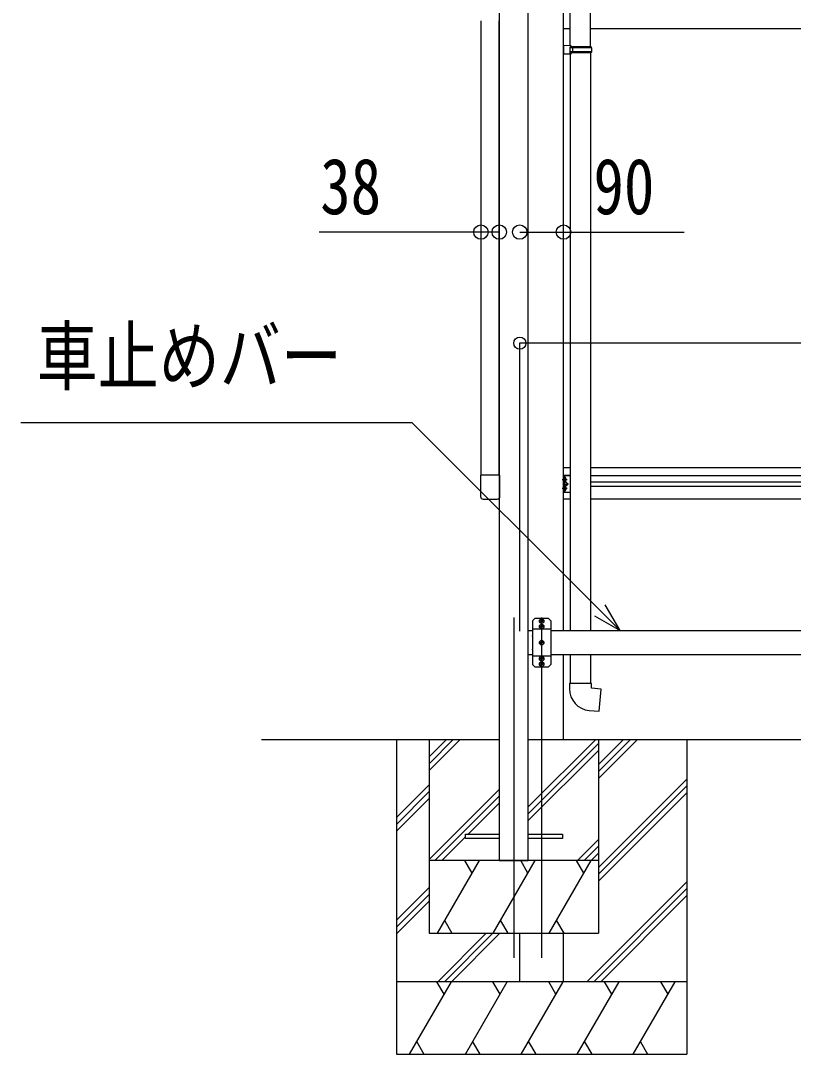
# Model space of a CAD drawing. Units: millimetres, scale not verified. Extents: x -14718 to 14718, y -10395 to 10395.
# Drawn here: x -6928 to -5332, y -5544 to -3409 of the extents above; entities that cross this region are included whole.
import ezdxf
from ezdxf.enums import TextEntityAlignment as Align

# ---------------------------------------------------------------- set-up
doc = ezdxf.new("R2010")
doc.units = ezdxf.units.MM
doc.header["$LTSCALE"] = 40
for name, color, linetype in [('0-3_YKK_12', 2, 'Continuous'), ('0-4_YKK_13', 4, 'Continuous'), ('0-5_YKK_A1', 4, 'Continuous'), ('0-6_YKK_D', 6, 'Continuous')]:
    doc.layers.add(name, color=color, linetype=linetype)
doc.styles.add('ＭＳ ゴシック', font='')
doc.styles.get('ＭＳ ゴシック').set_extended_font_data('MS Gothic')

msp = doc.modelspace()

# ---------------------------------------------------------------- linework, layer by layer
at = {"layer": '0-3_YKK_12'}
for p, q in [((-5909.08, -4641.62), (-5909.08, -5344.45)), ((-5845.84, -4649.08), (-5857.31, -4649.08)), ((-5851.58, -4641.62), (-5851.58, -5344.45)), ((-5851.58, -4654.82), (-5851.58, -4643.35)), ((-5845.84, -4660.08), (-5857.31, -4660.08)), ((-5851.58, -4665.82), (-5851.58, -4654.35)), ((-5845.84, -4693.58), (-5857.31, -4693.58)), ((-5851.58, -4699.32), (-5851.58, -4687.85)), ((-5845.84, -4727.08), (-5857.31, -4727.08)), ((-5845.84, -4738.08), (-5857.31, -4738.08)), ((-5851.58, -4732.82), (-5851.58, -4721.35)), ((-5851.58, -4743.82), (-5851.58, -4732.35))]:
    msp.add_line(p, q, dxfattribs=at)
at = {"layer": '0-4_YKK_13'}
for p, q in [((-5792.38, -3460.96), (-5792.38, -2516.83)), ((-5750.38, -3463.52), (-5750.38, -2514.27)), ((-5790.38, -3461.02), (-5806.38, -3460.55)), ((-5806.38, -3460.55), (-5806.38, -3478.49)), ((-5790.38, -3478.02), (-5806.38, -3478.49)), ((-5790.38, -3463.02), (-5792.38, -3463.02)), ((-5749.38, -3463.52), (-5792.38, -3463.52)), ((-5748.38, -3465.52), (-5792.38, -3465.52)), ((-5748.38, -3473.52), (-5792.38, -3473.52)), ((-5749.38, -3475.52), (-5792.38, -3475.52)), ((-5792.38, -3478.07), (-5792.38, -4668.58)), ((-5790.38, -3463.02), (-5790.38, -3461.02)), ((-5790.38, -3478.02), (-5790.38, -3476.02)), ((-5787.9, -3465.52), (-5787.47, -3463.52)), ((-5750.38, -3475.52), (-5750.38, -4668.58)), ((-5748.38, -3465.52), (-5749.38, -3463.52)), ((-5748.38, -3473.52), (-5749.38, -3475.52)), ((-5748.38, -3465.52), (-5748.38, -3473.52)), ((-5806.38, -4383.58), (-5806.38, -4348.58)), ((-5792.38, -4348.58), (-5806.38, -4348.58)), ((-5803.88, -4383.58), (-5803.88, -4348.58)), ((-5803.88, -4361.23), (-5803.88, -4352.93)), ((-5803.18, -4352.43), (-5803.38, -4352.43)), ((-5799, -4357.08), (-5808.88, -4357.08)), ((-5799, -4375.08), (-5808.88, -4375.08)), ((-5803.88, -4366.08), (-5796.88, -4366.08)), ((-5803.88, -4379.23), (-5803.88, -4370.92)), ((-5803.18, -4361.73), (-5803.38, -4361.73)), ((-5803.18, -4370.42), (-5803.38, -4370.42)), ((-5800.7, -4356.57), (-5801.5, -4356.62)), ((-5801.5, -4356.62), (-5801.5, -4357.53)), ((-5800.7, -4357.58), (-5801.5, -4357.53)), ((-5800.7, -4374.57), (-5801.5, -4374.62)), ((-5801.5, -4374.62), (-5801.5, -4375.52)), ((-5792.38, -4383.58), (-5806.38, -4383.58)), ((-5803.18, -4379.73), (-5803.38, -4379.73)), ((-5800.7, -4375.58), (-5801.5, -4375.52)), ((-5972.33, -4397.08), (-5943.32, -4397.08)), ((-5865.58, -4643.58), (-5870.58, -4648.58)), ((-5870.58, -4648.58), (-5870.58, -4678.87)), ((-5852.29, -4643.58), (-5865.58, -4643.58)), ((-5853.96, -4649.67), (-5852.92, -4649.69)), ((-5853.95, -4648.49), (-5852.92, -4648.47)), ((-5852.92, -4648.47), (-5852.31, -4648.35)), ((-5852.92, -4649.69), (-5852.31, -4649.81)), ((-5852.19, -4647.74), (-5852.31, -4648.35)), ((-5852.19, -4650.42), (-5852.31, -4649.81)), ((-5852.17, -4646.7), (-5852.19, -4647.74)), ((-5852.17, -4651.46), (-5852.19, -4650.42)), ((-5850.98, -4646.7), (-5850.97, -4647.74)), ((-5850.98, -4651.46), (-5850.97, -4650.42)), ((-5850.97, -4647.74), (-5850.85, -4648.35)), ((-5850.97, -4650.42), (-5850.85, -4649.81)), ((-5837.58, -4643.58), (-5850.86, -4643.58)), ((-5850.24, -4648.47), (-5850.85, -4648.35)), ((-5850.24, -4649.69), (-5850.85, -4649.81)), ((-5849.2, -4648.49), (-5850.24, -4648.47)), ((-5849.2, -4649.67), (-5850.24, -4649.69)), ((-5837.58, -4643.58), (-5832.58, -4648.58)), ((-5832.58, -4648.58), (-5832.58, -4678.87)), ((-5832.58, -4665.98), (-5870.58, -4665.98)), ((-5853.96, -4660.67), (-5852.92, -4660.69)), ((-5853.95, -4659.49), (-5852.92, -4659.47)), ((-5852.92, -4659.47), (-5852.31, -4659.35)), ((-5852.92, -4660.69), (-5852.31, -4660.81)), ((-5852.19, -4658.74), (-5852.31, -4659.35)), ((-5852.19, -4661.42), (-5852.31, -4660.81)), ((-5852.17, -4657.7), (-5852.19, -4658.74)), ((-5852.17, -4662.46), (-5852.19, -4661.42)), ((-5850.98, -4657.7), (-5850.97, -4658.74)), ((-5850.98, -4662.46), (-5850.97, -4661.42)), ((-5850.97, -4658.74), (-5850.85, -4659.35)), ((-5850.97, -4661.42), (-5850.85, -4660.81)), ((-5850.24, -4659.47), (-5850.85, -4659.35)), ((-5850.24, -4660.69), (-5850.85, -4660.81)), ((-5849.2, -4659.49), (-5850.24, -4659.47)), ((-5849.2, -4660.67), (-5850.24, -4660.69)), ((-5870.58, -4680.3), (-5870.58, -4706.87)), ((-5853.96, -4694.17), (-5852.92, -4694.19)), ((-5853.95, -4692.99), (-5852.92, -4692.97)), ((-5852.92, -4692.97), (-5852.31, -4692.85)), ((-5852.92, -4694.19), (-5852.31, -4694.31)), ((-5852.19, -4692.24), (-5852.31, -4692.85)), ((-5852.19, -4694.92), (-5852.31, -4694.31)), ((-5852.17, -4691.2), (-5852.19, -4692.24)), ((-5852.17, -4695.96), (-5852.19, -4694.92)), ((-5850.98, -4691.2), (-5850.97, -4692.24)), ((-5850.98, -4695.96), (-5850.97, -4694.92)), ((-5850.97, -4692.24), (-5850.85, -4692.85)), ((-5850.97, -4694.92), (-5850.85, -4694.31)), ((-5850.24, -4692.97), (-5850.85, -4692.85)), ((-5850.24, -4694.19), (-5850.85, -4694.31)), ((-5849.2, -4692.99), (-5850.24, -4692.97)), ((-5849.2, -4694.17), (-5850.24, -4694.19)), ((-5832.58, -4680.3), (-5832.58, -4706.87)), ((-5870.58, -4708.3), (-5870.58, -4738.58)), ((-5832.58, -4708.3), (-5832.58, -4738.58)), ((-5832.58, -4721.18), (-5870.58, -4721.18)), ((-5853.96, -4727.67), (-5852.92, -4727.69)), ((-5853.95, -4726.49), (-5852.92, -4726.47)), ((-5853.95, -4737.49), (-5852.92, -4737.47)), ((-5852.92, -4726.47), (-5852.31, -4726.35)), ((-5852.92, -4727.69), (-5852.31, -4727.81)), ((-5852.92, -4737.47), (-5852.31, -4737.35)), ((-5852.19, -4725.74), (-5852.31, -4726.35)), ((-5852.19, -4728.42), (-5852.31, -4727.81)), ((-5852.19, -4736.74), (-5852.31, -4737.35)), ((-5852.17, -4724.7), (-5852.19, -4725.74)), ((-5852.17, -4729.46), (-5852.19, -4728.42)), ((-5852.17, -4735.7), (-5852.19, -4736.74)), ((-5850.98, -4724.7), (-5850.97, -4725.74)), ((-5850.98, -4729.46), (-5850.97, -4728.42)), ((-5850.98, -4735.7), (-5850.97, -4736.74)), ((-5850.97, -4725.74), (-5850.85, -4726.35)), ((-5850.97, -4728.42), (-5850.85, -4727.81)), ((-5850.97, -4736.74), (-5850.85, -4737.35)), ((-5850.24, -4726.47), (-5850.85, -4726.35)), ((-5850.24, -4727.69), (-5850.85, -4727.81)), ((-5850.24, -4737.47), (-5850.85, -4737.35)), ((-5849.2, -4726.49), (-5850.24, -4726.47)), ((-5849.2, -4727.67), (-5850.24, -4727.69)), ((-5849.2, -4737.49), (-5850.24, -4737.47)), ((-5792.38, -4718.58), (-5792.38, -4777.72)), ((-5750.38, -4718.58), (-5750.38, -4777.72)), ((-5865.58, -4743.58), (-5870.58, -4738.58)), ((-5865.58, -4743.58), (-5852.29, -4743.58)), ((-5853.96, -4738.67), (-5852.92, -4738.69)), ((-5852.92, -4738.69), (-5852.31, -4738.81)), ((-5852.19, -4739.42), (-5852.31, -4738.81)), ((-5852.17, -4740.46), (-5852.19, -4739.42)), ((-5850.98, -4740.46), (-5850.97, -4739.42)), ((-5850.97, -4739.42), (-5850.85, -4738.81)), ((-5850.86, -4743.58), (-5837.58, -4743.58)), ((-5850.24, -4738.69), (-5850.85, -4738.81)), ((-5849.2, -4738.67), (-5850.24, -4738.69)), ((-5837.58, -4743.58), (-5832.58, -4738.58)), ((-5748.38, -4777.72), (-5794.38, -4777.72)), ((-5794.38, -4777.72), (-5794.38, -4788.63)), ((-5748.38, -4787.72), (-5748.38, -4777.72)), ((-5879.08, -5089.08), (-5808.83, -5089.08))]:
    msp.add_line(p, q, dxfattribs=at)
for points in [[(-5790.38, -3476.02), (-5792.38, -3476.02), (-5792.38, -3463.02)], [(-5787.9, -3465.52), (-5787.9, -3473.52), (-5787.47, -3475.52)], [(-5937.83, -4391.58), (-5937.83, -4347.88), (-5977.83, -4347.88), (-5977.83, -4391.58)], [(-5802.99, -4370.45), (-5796.88, -4366.08), (-5802.99, -4361.71)], [(-5753.3, -4833.46), (-5732.46, -4835.28), (-5728.45, -4789.46), (-5748.38, -4787.72)], [(-5939.08, -5098.08), (-6008.83, -5098.08), (-6008.83, -5089.08), (-5939.08, -5089.08)], [(-5808.83, -5089.08), (-5808.83, -5098.08), (-5879.08, -5098.08)]]:
    msp.add_lwpolyline(points, dxfattribs=at)
for centre in [(-5851.58, -4649.08), (-5851.58, -4660.08), (-5851.58, -4693.58), (-5851.58, -4727.08), (-5851.58, -4738.08)]:
    msp.add_circle(centre, 4.74, dxfattribs=at)
for centre, radius, start, end in [((-5803.38, -4352.93), 0.5, 90, 180), ((-5803.18, -4353.23), 0.8, 47.76419, 90), ((-5806.68, -4357.08), 6, 4.82796, 47.76419), ((-5803.38, -4361.23), 0.5, 180, 270), ((-5803.38, -4370.92), 0.5, 90, 180), ((-5803.18, -4360.93), 0.8, 270, 312.23581), ((-5803.18, -4371.22), 0.8, 47.76419, 90), ((-5806.68, -4357.08), 6, 312.23581, 355.17204), ((-5806.68, -4375.08), 6, 4.82796, 47.76419), ((-5803.38, -4379.23), 0.5, 180, 270), ((-5803.18, -4378.93), 0.8, 270, 312.23581), ((-5806.68, -4375.08), 6, 312.23581, 355.17204), ((-5851.58, -4649.08), 2.45, 165.9892, 194.0108), ((-5851.58, -4642.88), 1, 224.427, 315.573), ((-5851.58, -4649.08), 2.45, 75.9892, 104.0108), ((-5851.58, -4649.08), 2.45, 255.9892, 284.0108), ((-5851.58, -4649.08), 2.45, 345.9892, 14.0108), ((-5851.58, -4660.08), 2.45, 165.9892, 194.0108), ((-5851.58, -4660.08), 2.45, 75.9892, 104.0108), ((-5851.58, -4660.08), 2.45, 255.9892, 284.0108), ((-5851.58, -4660.08), 2.45, 345.9892, 14.0108), ((-5871.28, -4679.58), 1, 314.427, 45.573), ((-5851.58, -4693.58), 2.45, 165.9892, 194.0108), ((-5851.58, -4693.58), 2.45, 75.9892, 104.0108), ((-5851.58, -4693.58), 2.45, 345.9892, 14.0108), ((-5831.88, -4679.58), 1, 134.427, 225.573), ((-5871.28, -4707.58), 1, 314.427, 45.573), ((-5851.58, -4693.58), 2.45, 255.9892, 284.0108), ((-5831.88, -4707.58), 1, 134.427, 225.573), ((-5851.58, -4727.08), 2.45, 165.9892, 194.0108), ((-5851.58, -4738.08), 2.45, 165.9892, 194.0108), ((-5851.58, -4727.08), 2.45, 75.9892, 104.0108), ((-5851.58, -4727.08), 2.45, 255.9892, 284.0108), ((-5851.58, -4738.08), 2.45, 75.9892, 104.0108), ((-5851.58, -4727.08), 2.45, 345.9892, 14.0108), ((-5851.58, -4738.08), 2.45, 345.9892, 14.0108), ((-5851.58, -4744.28), 1, 44.427, 135.573), ((-5851.58, -4738.08), 2.45, 255.9892, 284.0108), ((-5749.38, -4788.63), 45, 180, 265)]:
    msp.add_arc(centre, radius, start, end, dxfattribs=at)
for centre, major_axis in [((-5972.32, -4391.57), (-3.9, -3.9)), ((-5943.33, -4391.57), (3.9, -3.9))]:
    msp.add_ellipse(centre, major_axis=major_axis, ratio=0.997265, start_param=5.4991567, end_param=7.0672139, dxfattribs=at)
at = {"layer": '0-5_YKK_A1'}
for p, q in [((-5806.38, -4668.58), (-5806.38, -2264.58)), ((-5976.58, -4347.88), (-5976.58, -3409.28)), ((-5939.08, -4347.88), (-5939.08, -3409.28)), ((-5806.38, -3425.08), (-5792.38, -3425.08)), ((-5750.38, -3425.08), (-3959.78, -3425.08)), ((-5806.38, -4332.08), (-5792.38, -4332.08)), ((-5750.38, -4332.08), (-3959.78, -4332.08)), ((-5806.38, -4348.08), (-5792.38, -4348.08)), ((-5750.38, -4348.08), (-3959.78, -4348.08)), ((-5750.38, -4361.58), (-4001.78, -4361.58)), ((-5750.38, -4370.58), (-4001.78, -4370.58)), ((-5806.38, -4396.58), (-5792.38, -4396.58)), ((-5750.38, -4396.58), (-3959.78, -4396.58)), ((-5879.08, -4668.58), (-5870.58, -4668.58)), ((-5832.58, -4668.58), (-4903.08, -4668.58)), ((-5870.58, -4718.58), (-5879.08, -4718.58)), ((-4903.08, -4718.58), (-5832.58, -4718.58)), ((-5806.38, -4893.58), (-5806.38, -4718.58)), ((-6430.19, -4893.58), (-5939.08, -4893.58)), ((-6151.58, -4893.58), (-6151.58, -5543.58)), ((-6084.08, -4893.58), (-6084.08, -5293.58)), ((-6084.08, -4929.31), (-6048.35, -4893.58)), ((-6084.08, -4943.45), (-6034.2, -4893.58)), ((-6084.08, -4957.59), (-6020.06, -4893.58)), ((-5879.08, -4893.58), (-4908.08, -4893.58)), ((-5879.08, -5032.68), (-5739.98, -4893.58)), ((-5879.08, -5046.82), (-5734.08, -4901.82)), ((-5734.08, -4893.58), (-5734.08, -5293.58)), ((-5734.08, -4973.71), (-5653.94, -4893.58)), ((-5734.08, -4945.43), (-5682.23, -4893.58)), ((-5734.08, -4959.57), (-5668.09, -4893.58)), ((-5551.58, -4893.58), (-5551.58, -5543.58)), ((-5879.08, -5060.96), (-5734.08, -4915.96)), ((-6151.58, -5054.56), (-6084.08, -4987.06)), ((-5734.08, -5157.56), (-5551.58, -4975.06)), ((-5734.08, -5171.7), (-5551.58, -4989.2)), ((-6151.58, -5068.7), (-6084.08, -5001.2)), ((-6151.58, -5082.84), (-6084.08, -5015.34)), ((-6084.08, -5141.44), (-5939.08, -4996.44)), ((-6072.07, -5143.58), (-5939.08, -5010.58)), ((-5734.08, -5185.84), (-5551.58, -5003.34)), ((-6003.43, -5089.08), (-5939.08, -5024.73)), ((-6057.93, -5143.58), (-6008.83, -5094.48)), ((-5777.85, -5143.58), (-5734.08, -5099.81)), ((-5763.71, -5143.58), (-5734.08, -5113.95)), ((-5734.08, -5143.58), (-6084.08, -5143.58)), ((-6066.84, -5293.58), (-5980.24, -5143.58)), ((-5995.24, -5169.56), (-6010.24, -5143.58)), ((-5951.37, -5293.58), (-5864.77, -5143.58)), ((-5879.77, -5169.56), (-5894.77, -5143.58)), ((-5835.9, -5293.58), (-5749.3, -5143.58)), ((-5764.3, -5169.56), (-5779.3, -5143.58)), ((-5749.56, -5143.58), (-5734.08, -5128.09)), ((-6151.58, -5266.69), (-6084.08, -5199.19)), ((-5757.97, -5393.58), (-5551.58, -5187.19)), ((-5743.83, -5393.58), (-5551.58, -5201.33)), ((-6151.58, -5280.83), (-6084.08, -5213.33)), ((-6151.58, -5294.97), (-6084.08, -5227.47)), ((-5729.68, -5393.58), (-5551.58, -5215.47)), ((-6051.84, -5267.6), (-6036.84, -5293.58)), ((-5936.37, -5267.6), (-5921.37, -5293.58)), ((-5820.9, -5267.6), (-5805.9, -5293.58)), ((-6084.08, -5293.58), (-5734.08, -5293.58)), ((-6066.33, -5393.58), (-5966.33, -5293.58)), ((-6052.19, -5393.58), (-5952.19, -5293.58)), ((-6038.05, -5393.58), (-5938.05, -5293.58)), ((-5896.78, -5393.58), (-5896.78, -5293.58)), ((-5806.38, -5393.58), (-5806.38, -5293.58)), ((-5551.58, -5393.58), (-6151.58, -5393.58)), ((-6124.56, -5543.58), (-6037.96, -5393.58)), ((-6052.96, -5419.56), (-6067.96, -5393.58)), ((-6009.09, -5543.58), (-5922.49, -5393.58)), ((-5937.49, -5419.56), (-5952.49, -5393.58)), ((-5806.38, -5393.58), (-5896.78, -5393.58)), ((-5893.62, -5543.58), (-5807.02, -5393.58)), ((-5822.02, -5419.56), (-5837.02, -5393.58)), ((-5778.15, -5543.58), (-5691.55, -5393.58)), ((-5706.55, -5419.56), (-5721.55, -5393.58)), ((-5662.68, -5543.58), (-5576.08, -5393.58)), ((-5606.08, -5393.58), (-5591.08, -5419.56)), ((-6109.56, -5517.6), (-6094.56, -5543.58)), ((-5994.09, -5517.6), (-5979.09, -5543.58)), ((-5878.62, -5517.6), (-5863.62, -5543.58)), ((-5763.15, -5517.6), (-5748.15, -5543.58)), ((-5647.68, -5517.6), (-5632.68, -5543.58)), ((-6151.58, -5543.58), (-5551.58, -5543.58))]:
    msp.add_line(p, q, dxfattribs=at)
for points in [[(-5879.63, -2151.16), (-5939.08, -2151.16), (-5939.08, -5143.58)], [(-5939.08, -5143.58), (-5879.08, -5143.58), (-5879.08, -2164.29)]]:
    msp.add_lwpolyline(points, dxfattribs=at)
at = {"layer": '0-6_YKK_D'}
for p, q in [((-5896.78, -4669.58), (-5896.78, -4074.23)), ((-3869.38, -4075.23), (-5896.78, -4075.23))]:
    msp.add_line(p, q, dxfattribs=at)
for points in [[(-5939.08, -3845.79), (-5977.08, -3845.79), (-6311.21, -3845.79)], [(-5896.78, -3845.79), (-5806.38, -3845.79), (-5557.41, -3845.79)], [(-5689.34, -4668.58), (-5731.45, -4626.54), (-6118.93, -4239.7), (-6927.57, -4239.7)], [(-5742.71, -4637.82), (-5689.34, -4668.58), (-5720.18, -4615.26)]]:
    msp.add_lwpolyline(points, dxfattribs=at)
for centre, radius in [((-5977.08, -3845.79), 14.88), ((-5939.08, -3845.79), 14.88), ((-5896.78, -3845.79), 14.88), ((-5806.38, -3845.79), 14.88), ((-5896.78, -4075.23), 12.5)]:
    msp.add_circle(centre, radius, dxfattribs=at)

# ---------------------------------------------------------------- texts
at = {"layer": '0-6_YKK_D', "style": 'ＭＳ ゴシック', "width": 0.8}
for s, p in [('38', (-6308.88, -3843.46)), ('90', (-5744.54, -3843.46)), ('車止めバー', (-6894.45, -4194.23))]:
    msp.add_text(s, height=115.5, dxfattribs=at).set_placement(p, align=Align.BOTTOM_LEFT)

doc.saveas('drawing.dxf')
